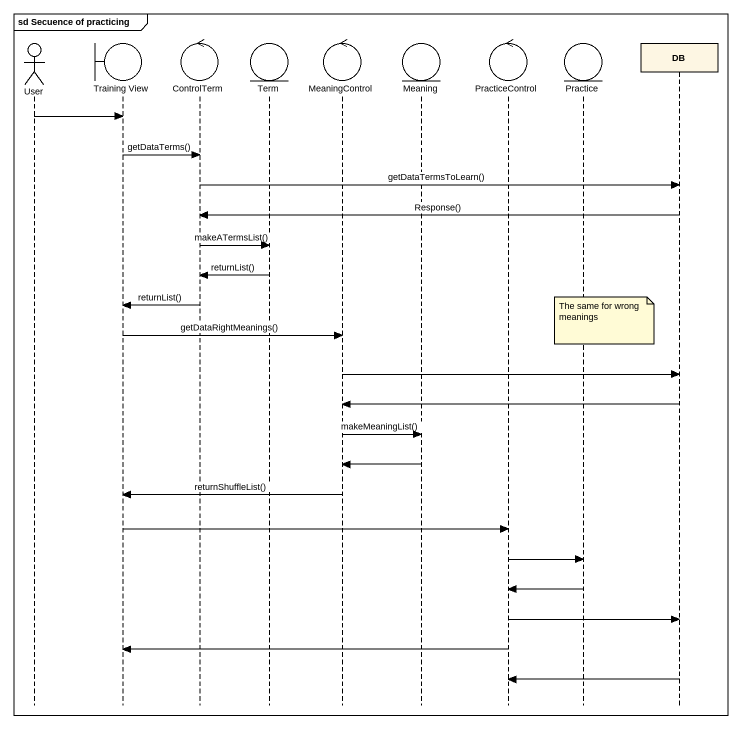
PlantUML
@startuml
mainframe sd Secuence of practicing
hide footbox
actor User
boundary "Training View" as Training_View
control ControlTerm
entity Term
control MeaningControl
entity Meaning
control PracticeControl
entity Practice
participant DB

User -> Training_View
Training_View -> ControlTerm : getDataTerms()
ControlTerm -> DB : getDataTermsToLearn()
DB -> ControlTerm : Response()
ControlTerm -> Term : makeATermsList()
Term -> ControlTerm : returnList()
ControlTerm -> Training_View : returnList()
note over Practice : The same for wrong meanings
Training_View -> MeaningControl : getDataRightMeanings()
MeaningControl -> DB
DB -> MeaningControl
MeaningControl -> Meaning : makeMeaningList()
Meaning -> MeaningControl
MeaningControl -> Training_View : returnShuffleList()
Training_View -> PracticeControl
PracticeControl -> Practice
Practice -> PracticeControl
PracticeControl -> DB
PracticeControl -> Training_View
DB -> PracticeControl
@enduml
